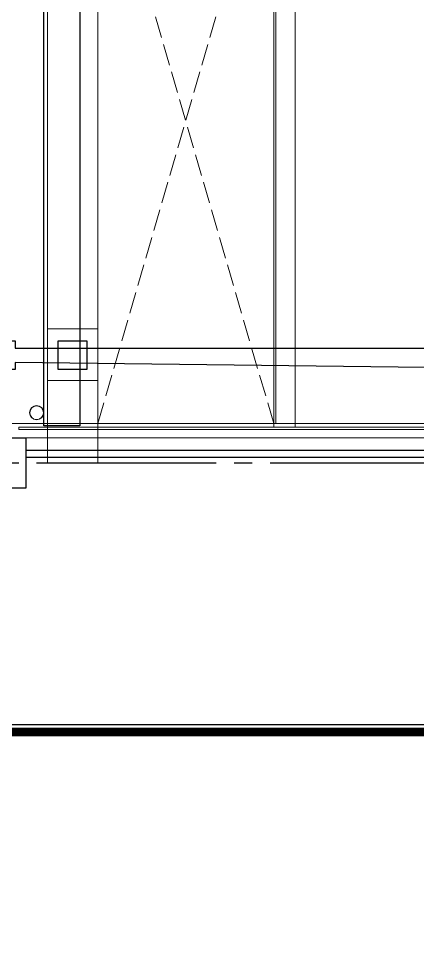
# Model space of a CAD drawing. Header units: millimetres. Extents: x -960 to 41501, y -1010 to 11880.
# Drawn here: x 7705 to 8260, y 8319 to 9619 of the extents above; entities that cross this region are included whole.
import ezdxf
from ezdxf.enums import TextEntityAlignment as Align
from ezdxf.lldxf.tags import DXFTag

# ---------------------------------------------------------------- set-up
doc = ezdxf.new("R2010")
doc.units = ezdxf.units.MM
doc.header["$LTSCALE"] = 100
for name, pattern in [('188K-SM-03-F10-ARCH-PA-Y2257103$0$DASHED', [19.05, 12.7, -6.35]), ('X-S-FAB-L10$0$COL-CEN-LIN', [3.25, 2.5, -0.25, 0.25, -0.25]), ('X-S-FAB-L10$0$HIDDEN', [0.4, 0.3, -0.1])]:
    doc.linetypes.add(name, pattern=pattern)
for name, color, linetype in [('0-xref', 7, 'Continuous'), ('188K-SM-03-F10-ARCH-PA-Y2257103$0$K-P1S-4.2-單抗', 3, 'Continuous'), ('188K-SM-03-F10-ARCH-PA-Y2257103$0$K-岩棉 2hr 7.5-非抗', 14, 'Continuous'), ('188K-SM-03-F10-ARCH-PA-Y2257103$0$K-貼白鐵-1.5', 6, '188K-SM-03-F10-ARCH-PA-Y2257103$0$DASHED'), ('X-S-FAB-L10$0$0-DIM-TXT', 8, 'Continuous'), ('X-S-FAB-L10$0$A-OBJE-2D', 8, 'X-S-FAB-L10$0$HIDDEN'), ('X-S-FAB-L10$0$A-OBJE-MEP', 8, 'Continuous'), ('X-S-FAB-L10$0$A-WALL-EX', 8, 'Continuous'), ('X-S-FAB-L10$0$ASP_5', 8, 'Continuous'), ('X-S-FAB-L10$0$BLOCK', 8, 'Continuous'), ('X-S-FAB-L10$0$CCL', 8, 'X-S-FAB-L10$0$COL-CEN-LIN'), ('X-S-FAB-L10$0$COL-S', 8, 'Continuous'), ('X-S-FAB-L10$0$S-BEAM-SHOW', 8, 'Continuous'), ('X-S-FAB-L10$0$S-FNDN', 8, 'Continuous'), ('X-S-FAB-L10$0$S-SLAB-SHOW', 8, 'Continuous'), ('X-S-FAB-L10$0$Steel Frame-188K', 8, 'Continuous')]:
    doc.layers.add(name, color=color, linetype=linetype)
doc.styles.add('188K-SM-03-F10-ARCH-PA-Y2257103$0$Standard', font='txt.shx', dxfattribs={"bigfont": 'chineset.shx'})
doc.styles.add('X-S-FAB-L10$0$CHINA', font='simplex.shx', dxfattribs={"width": 0.75, "bigfont": 'chineset.shx'})
doc.styles.add('X-S-FAB-L10$0$Standard', font='', dxfattribs={"width": 0.8})
doc.styles.add('X-S-FAB-L10$0$TG_NOTE_TEXT', font='simplex.shx', dxfattribs={"width": 0.75, "bigfont": 'chineset.shx'})
doc.styles.get('X-S-FAB-L10$0$Standard').set_extended_font_data('Microsoft JhengHei')
tags = doc.linetypes.add('188K-SM-03-F10-ARCH-PA-Y2257103$0$S.P_LINE', pattern='A,12.7,-5.08,["S.P",188K-SM-03-F10-ARCH-PA-Y2257103$0$Standard,S=4,R=0,X=-2.54,Y=-1.27],-6.35', length=24.13).pattern_tags.tags
tags[6] = DXFTag(74, 10)

# ---------------------------------------------------------------- blocks, each defined once
blk = doc.blocks.new('X-S-FAB-L10$0$FAB2-L05')
at = {"layer": 'X-S-FAB-L10$0$CCL'}
blk.add_line((-26880, 9720), (1210, 9720), dxfattribs=at)
at = {"layer": 'X-S-FAB-L10$0$COL-S'}
for points in [[(-18400, 9890), (-18360, 9890), (-18360, 9850), (-18400, 9850)], [(-18515, 9755), (-18445, 9755), (-18445, 9685), (-18515, 9685)]]:
    blk.add_lwpolyline(points, close=True, dxfattribs=at)
blk = doc.blocks.new('X-S-FAB-L10')
at = {"layer": 'X-S-FAB-L10$0$A-OBJE-2D', "lineweight": 0}
for p, q in [((7815, 9055), (8060, 9900)), ((8060, 9055), (7815, 9900))]:
    blk.add_line(p, q, dxfattribs=at)
at = {"layer": 'X-S-FAB-L10$0$A-OBJE-MEP', "lineweight": 0, "flags": 128}
blk.add_lwpolyline([(7739.5, 9070, 1), (7720.5, 9070, 1)], format="xyb", close=True, dxfattribs=at)
at = {"layer": 'X-S-FAB-L10$0$A-OBJE-MEP', "lineweight": 0}
blk.add_circle((7730, 9070), 10, dxfattribs=at)
at = {"layer": 'X-S-FAB-L10$0$A-WALL-EX', "lineweight": 0}
blk.add_line((7705, 9046.5), (12670, 9046.5), dxfattribs=at)
at = {"layer": 'X-S-FAB-L10$0$A-WALL-EX', "lineweight": 0, "flags": 128}
for points in [[(12670, 9050), (7705, 9050)], [(7705, 9050), (7705, 9046.5)], [(7705, 9050), (12670, 9050)], [(7705, 9050), (12670, 9050)], [(7705, 9050), (12670, 9050)], [(7705, 9050), (12670, 9050)], [(7705, 9050), (12670, 9050)], [(7705, 9050), (12670, 9050)], [(7705, 9050), (12670, 9050)], [(7705, 9035), (12685, 9035)]]:
    blk.add_lwpolyline(points, dxfattribs=at)
at = {"layer": 'X-S-FAB-L10$0$ASP_5'}
for p, q in [((7740, 9051.6), (7740, 9950)), ((7790, 9900), (7790, 9051.6)), ((7790, 9051.6), (7740, 9051.6))]:
    blk.add_line(p, q, dxfattribs=at)
at = {"layer": 'X-S-FAB-L10$0$COL-S'}
for p, q in [((7760, 9170), (7800, 9170)), ((7760, 9130), (7760, 9170)), ((7800, 9170), (7800, 9130)), ((7800, 9130), (7760, 9130)), ((7645, 9035), (7715, 9035)), ((7715, 9035), (7715, 8965)), ((7715, 8965), (7645, 8965))]:
    blk.add_line(p, q, dxfattribs=at)
at = {"layer": 'X-S-FAB-L10$0$S-BEAM-SHOW', "lineweight": 0, "flags": 128}
for points in [[(8060, 9900), (8060, 9050)], [(8090, 9900), (8090, 9050)], [(7745, 9878), (7745, 9187)], [(7815, 9878), (7815, 9187)], [(7745, 9187), (7815, 9187)], [(7745, 9187), (7745, 9115)], [(7815, 9115), (7815, 9187)], [(7745, 9115), (7815, 9115)], [(7745, 9115), (7745, 9000)], [(7815, 9115), (7815, 9000)], [(8090, 9050), (8060, 9050)], [(7815, 9000), (7745, 9000)]]:
    blk.add_lwpolyline(points, dxfattribs=at)
at = {"layer": 'X-S-FAB-L10$0$S-FNDN', "lineweight": 0, "flags": 128}
blk.add_lwpolyline([(11935, 9055), (4350, 9055), (4350, 7470), (9330, 7470), (9330, -55), (11935, -55), (11935, 4530), (11070, 4530), (11070, 5003), (11935, 5003)], close=True, dxfattribs=at)
at = {"layer": 'X-S-FAB-L10$0$S-SLAB-SHOW', "lineweight": 0, "flags": 128}
blk.add_lwpolyline([(8063, 9055), (11917, 9055), (11917, 9950), (8063, 9950)], close=True, dxfattribs=at)
at = {"layer": 'X-S-FAB-L10$0$Steel Frame-188K'}
blk.add_lwpolyline([(10180, 9130), (9380, 9133.2), (9380, 9130), (9340, 9130), (8540, 9134.9), (8540, 9130), (8500, 9130), (7700, 9140), (7700, 9130), (7660, 9130), (7660, 9170), (7670, 9170), (7670, 9396.1), (6850, 9396.1), (6850, 9195), (6885, 9195), (6885, 9105), (6795, 9105), (6795, 9140), (6045, 9140)], dxfattribs=at)
blk.add_lwpolyline([(8510, 9894), (8500, 9894), (8500, 9904), (7700, 9904), (7700, 9894), (7690, 9894), (7690, 9170), (7700, 9170), (7700, 9160), (8500, 9160), (8500, 9170), (8510, 9170)], close=True, dxfattribs=at)
at = {"layer": 'X-S-FAB-L10$0$BLOCK'}
blk.add_blockref('X-S-FAB-L10$0$FAB2-L05', (26160, -720), dxfattribs=at)
at = {"style": 'X-S-FAB-L10$0$TG_NOTE_TEXT', "width": 0.5, "flags": 1}
for p in [(7463.3, 9020), (18268.3, 8649), (11197.8, 4800.2), (16485.8, 4800.2), (25420.3, 2635), (13360, 320, 0), (7463.3, -33.3)]:
    blk.add_attdef('WH', text='', height=20, dxfattribs=at).set_placement(p, align=Align.BOTTOM_LEFT)
at = {"width": 0.5}
for style, p in [('X-S-FAB-L10$0$TG_NOTE_TEXT', (7585, 9020)), ('X-S-FAB-L10$0$TG_NOTE_TEXT', (18390, 8649)), ('X-S-FAB-L10$0$TG_NOTE_TEXT', (11117.5, 4813.5)), ('X-S-FAB-L10$0$TG_NOTE_TEXT', (16607.5, 4813.5)), ('X-S-FAB-L10$0$TG_NOTE_TEXT', (25350, 2635)), ('X-S-FAB-L10$0$Standard', (13129.4, 325, 0)), ('X-S-FAB-L10$0$TG_NOTE_TEXT', (7585, -20))]:
    blk.add_attdef('DESC', text='', height=10, dxfattribs=dict(at, style=style)).set_placement(p, align=Align.BOTTOM_LEFT)
for tag, style, p in [('TYPE', 'X-S-FAB-L10$0$TG_NOTE_TEXT', (7619.3, 9020)), ('NO', 'X-S-FAB-L10$0$TG_NOTE_TEXT', (7650.1, 9020)), ('TYPE', 'X-S-FAB-L10$0$TG_NOTE_TEXT', (18424.2, 8649)), ('NO', 'X-S-FAB-L10$0$TG_NOTE_TEXT', (18455, 8649)), ('NO', 'X-S-FAB-L10$0$TG_NOTE_TEXT', (11088.6, 4813.5)), ('TYPE', 'X-S-FAB-L10$0$TG_NOTE_TEXT', (11151.8, 4813.5)), ('TYPE', 'X-S-FAB-L10$0$TG_NOTE_TEXT', (16641.8, 4813.5)), ('NO', 'X-S-FAB-L10$0$TG_NOTE_TEXT', (16672.6, 4813.5)), ('NO', 'X-S-FAB-L10$0$TG_NOTE_TEXT', (25313, 2635)), ('TYPE', 'X-S-FAB-L10$0$TG_NOTE_TEXT', (25350, 2635)), ('NO', 'X-S-FAB-L10$0$Standard', (13100, 320, 0)), ('TYPE', 'X-S-FAB-L10$0$Standard', (13129.4, 320, 0)), ('TYPE', 'X-S-FAB-L10$0$TG_NOTE_TEXT', (7619.3, -20)), ('NO', 'X-S-FAB-L10$0$TG_NOTE_TEXT', (7650.1, -20))]:
    blk.add_attdef(tag, text='', height=10, dxfattribs=dict(at, style=style)).set_placement(p, align=Align.BOTTOM_RIGHT)
at = {"style": 'X-S-FAB-L10$0$TG_NOTE_TEXT', "width": 0.5, "flags": 1}
for rotation, p in [(180, (43, 7480)), (180, (943, 7480)), (90, (24310, 3717.8)), (270, (17080, 1711.7))]:
    blk.add_attdef('WH', text='', height=20, rotation=rotation, dxfattribs=at).set_placement(p, align=Align.BOTTOM_LEFT)
at = {"width": 0.5}
for rotation, style, p in [(180, 'X-S-FAB-L10$0$Standard', (317.6, 7480)), (180, 'X-S-FAB-L10$0$Standard', (1217.6, 7480)), (90, 'X-S-FAB-L10$0$TG_NOTE_TEXT', (24310, 3647.5)), (270, 'X-S-FAB-L10$0$TG_NOTE_TEXT', (17080, 1605))]:
    blk.add_attdef('DESC', text='', height=10, rotation=rotation, dxfattribs=dict(at, style=style)).set_placement(p, align=Align.BOTTOM_LEFT)
for tag, rotation, style, p in [('TYPE', 180, 'X-S-FAB-L10$0$Standard', (317.6, 7480)), ('NO', 180, 'X-S-FAB-L10$0$Standard', (347, 7480)), ('TYPE', 180, 'X-S-FAB-L10$0$Standard', (1217.6, 7480)), ('NO', 180, 'X-S-FAB-L10$0$Standard', (1247, 7480)), ('TYPE', 90, 'X-S-FAB-L10$0$TG_NOTE_TEXT', (24310, 3647.5)), ('NO', 90, 'X-S-FAB-L10$0$TG_NOTE_TEXT', (24310, 3610.5)), ('TYPE', 270, 'X-S-FAB-L10$0$TG_NOTE_TEXT', (17080, 1605)), ('NO', 270, 'X-S-FAB-L10$0$TG_NOTE_TEXT', (17080, 1573))]:
    blk.add_attdef(tag, text='', height=10, rotation=rotation, dxfattribs=dict(at, style=style)).set_placement(p, align=Align.BOTTOM_RIGHT)
at = {"layer": 'X-S-FAB-L10$0$0-DIM-TXT', "style": 'X-S-FAB-L10$0$CHINA', "width": 0.75}
for p in [(667.4, 7855.1, -2689.4), (22627.4, 6728.8), (25644.7, 6728.8), (24778.8, 5569.1), (1118.3, 4980), (417.8, 4594.6), (23874.8, 4355), (22927.4, 4330.1), (23749.9, 3901.4), (417.8, 3765.2), (1118.3, 3730), (417.8, 3115.8), (536.9, 2227.8), (16909, 1782.7), (888.4, 880.5), (16977.4, 750), (18878.8, 750), (25641.2, 553.2), (21364, 526.9)]:
    blk.add_attdef('HIG', text='', height=80, dxfattribs=at).set_placement(p, align=Align.MIDDLE_LEFT)
blk = doc.blocks.new('188K-SM-03-F10-ARCH-PA-Y2257103')
at = {"layer": '188K-SM-03-F10-ARCH-PA-Y2257103$0$K-P1S-4.2-單抗'}
for p, q in [((15195, 8635, 0), (7525, 8635, 0)), ((15195, 8630, 0), (7525, 8630, 0))]:
    blk.add_line(p, q, dxfattribs=at)
at = {"layer": '188K-SM-03-F10-ARCH-PA-Y2257103$0$K-岩棉 2hr 7.5-非抗'}
for p, q in [((8485, 9017.5, 0), (7715, 9017.5, 0)), ((8485, 9007.5, 0), (7715, 9007.5, 0))]:
    blk.add_line(p, q, dxfattribs=at)
at = {"layer": '188K-SM-03-F10-ARCH-PA-Y2257103$0$K-貼白鐵-1.5', "linetype": '188K-SM-03-F10-ARCH-PA-Y2257103$0$S.P_LINE', "ltscale": 0.09, "const_width": 12, "elevation": 0}
blk.add_lwpolyline([(1780, 8625), (2586.8, 8625), (2586.8, 8540), (2686.8, 8540), (2686.8, 8625), (3430, 8625), (3430, 8540), (3530, 8540), (3530, 8625), (4270, 8625), (4270, 8540), (4370, 8540), (4370, 8625), (17575, 8625), (17575, 8609), (18917.5, 8609), (18917.5, 8575), (19320, 8575)], dxfattribs=at)

msp = doc.modelspace()

# ---------------------------------------------------------------- block references
msp.add_blockref('188K-SM-03-F10-ARCH-PA-Y2257103', (0, 0))
at = {"layer": '0-xref'}
msp.add_blockref('X-S-FAB-L10', (0, 0), dxfattribs=at)

doc.saveas('drawing.dxf')
